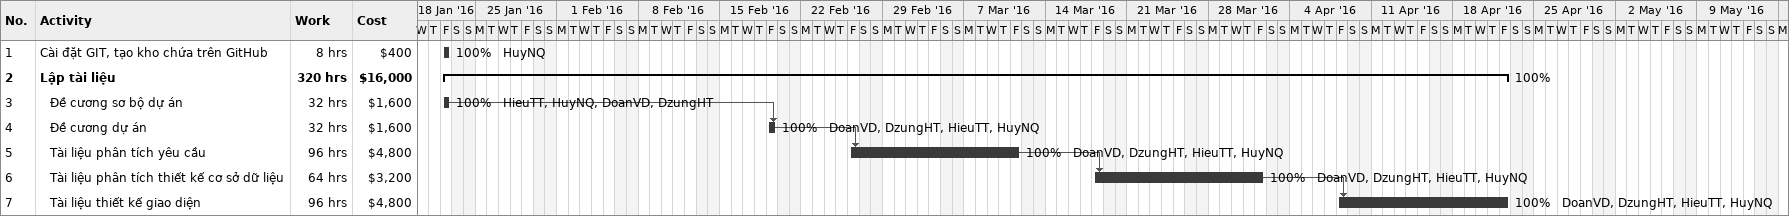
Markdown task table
| ID | Level | Task | Start | Finish | Predecessors | Resources | % complete | Work (h) | Cost ($) |
|---|---|---|---|---|---|---|---|---|---|
| 1 | 1 | Cài đặt GIT, tạo kho chứa trên GitHub | 2016-01-22 | 2016-01-22 |  | HuyNQ | 100 | 8 | 400 |
| 2 | 1 | **Lập tài liệu** | 2016-01-22 | 2016-04-22 |  |  | 100 | 320 | 16000 |
| 3 | 2 | Đề cương sơ bộ dự án | 2016-01-22 | 2016-01-22 |  | HieuTT, HuyNQ, DoanVD, DzungHT | 100 | 32 | 1600 |
| 4 | 2 | Đề cương dự án | 2016-02-19 | 2016-02-19 | 3 | DoanVD, DzungHT, HieuTT, HuyNQ | 100 | 32 | 1600 |
| 5 | 2 | Tài liệu phân tích yêu cầu | 2016-02-26 | 2016-03-11 | 4 | DoanVD, DzungHT, HieuTT, HuyNQ | 100 | 96 | 4800 |
| 6 | 2 | Tài liệu phân tích thiết kế cơ sở dữ liệu | 2016-03-18 | 2016-04-01 | 5 | DoanVD, DzungHT, HieuTT, HuyNQ | 100 | 64 | 3200 |
| 7 | 2 | Tài liệu thiết kế giao diện | 2016-04-08 | 2016-04-22 | 6 | DoanVD, DzungHT, HieuTT, HuyNQ | 100 | 96 | 4800 |
